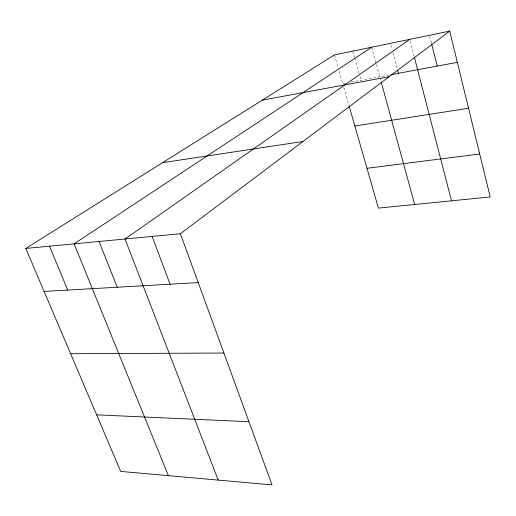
<?xml version="1.0" encoding="UTF-8"?>
<svg xmlns="http://www.w3.org/2000/svg" width="516" height="516" viewBox="0 0 516 516"><rect width="100%" height="100%" fill="white"/><g stroke="black" fill="none" stroke-linecap="round" stroke-linejoin="round"><path stroke-width="0.39" stroke-dasharray="2.58 1.94" d="M345.746 83.102L342.695 83.669L338.354 68.538M351.086 82.109L389.116 75.039M334.445 54.915L338.135 67.783M343.791 87.481L348.816 104.993M352.841 51.116L354.563 57.257M354.776 58.024L359.078 73.362M359.936 76.433L361.007 80.264M371.707 47.22L381.021 81.309M390.889 44.879L392.115 49.491M392.934 52.561L397.23 68.692M410.13 40.925L414.161 56.502M429.66 36.062L431.402 42.996"/><path stroke-width="0.77" d="M180.394 233.735L272.016 484.892L120.712 471.405L25.8 248.441L180.394 233.735L449.707 31.108L490.2 196.964L378.415 208.096L349.035 105.748M409.73 39.371L125.033 239.005L218.216 480.093M371.707 47.22L74.13 243.842L168.377 475.655M25.8 248.441L334.445 54.915L449.707 31.108M390.67 74.749L457.337 62.352M262.315 100.143L389.116 76.697M354.847 125.994L468.541 108.244M162.54 162.701L302.995 141.494M366.986 168.28L479.706 153.987M44.099 291.424L198.215 282.594M70.615 353.724L223.912 353.034M96.634 414.845L248.964 421.714M49.472 246.19L67.738 290.069M99.059 241.475L117.209 287.231M152.117 236.425L170.08 284.206M381.221 82.063L414.658 204.491M397.636 70.228L398.455 73.304M414.367 57.282L451.532 200.814M431.595 43.763L437.213 66.093"/></g></svg>
